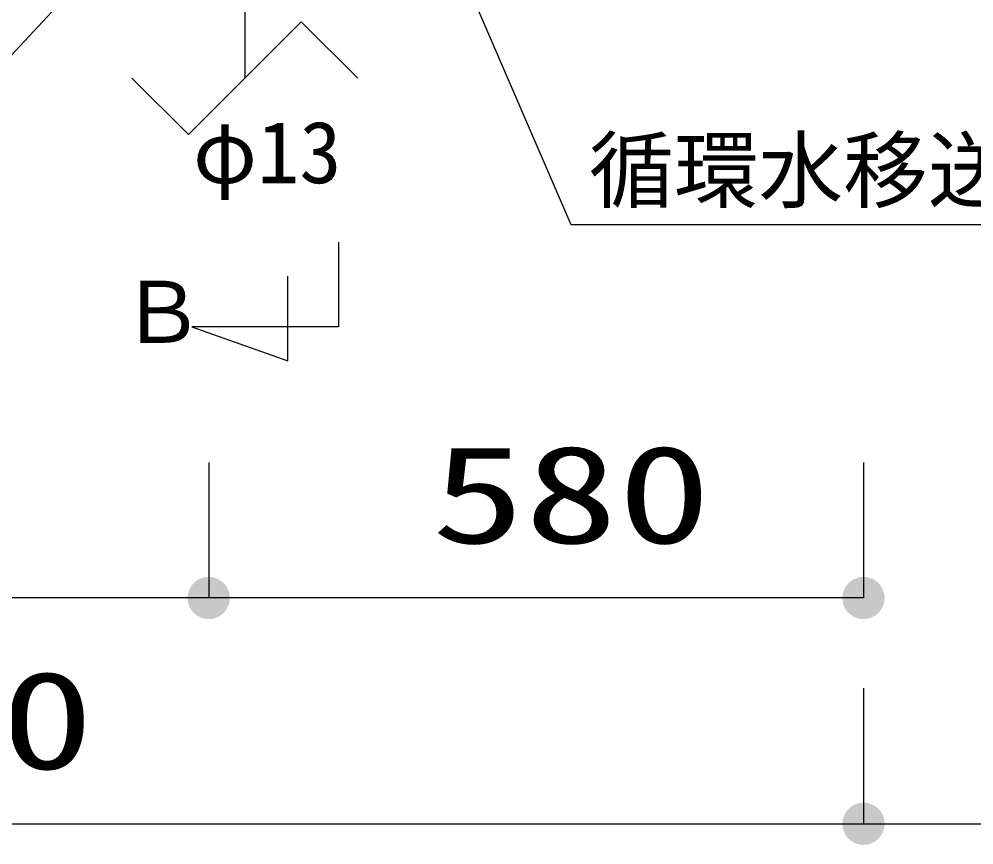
# Model space of a CAD drawing. Units: millimetres, scale not verified. Extents: x -9804 to 7514, y -6320 to 5758.
# Drawn here: x -5375 to -4529, y -236 to 496 of the extents above; entities that cross this region are included whole.
import ezdxf
from ezdxf.enums import TextEntityAlignment as Align

# ---------------------------------------------------------------- set-up
doc = ezdxf.new("R2010")
doc.units = ezdxf.units.MM
doc.header["$LTSCALE"] = 30
for name, color, linetype, lineweight in [('0-0_KUTAI', 4, 'Continuous', 25), ('0-1_KIKI', 3, 'Continuous', 25), ('0-4_W-PIPE', 7, 'Continuous', 25), ('0-6_SUNPO', 7, 'Continuous', 25), ('1-3_13', 3, 'Continuous', 25)]:
    doc.layers.add(name, color=color, linetype=linetype, lineweight=lineweight)
doc.styles.add('MS Gothic', font='')
doc.styles.add('ＭＳ ゴシック', font='')
doc.styles.get('MS Gothic').set_extended_font_data('MS Gothic')
doc.styles.get('ＭＳ ゴシック').set_extended_font_data('MS Gothic')

msp = doc.modelspace()

# ---------------------------------------------------------------- linework, layer by layer
at = {"layer": '0-0_KUTAI'}
msp.add_line((-5425.93, 415.91), (-5071.41, 796.93), dxfattribs=at)
msp.add_lwpolyline([(-4348.17, 313.52), (-4885.51, 313.52), (-5051.37, 697.46)], dxfattribs=at)
at = {"layer": '0-1_KIKI'}
msp.add_lwpolyline([(-5091.56, 297.95), (-5091.56, 222.95), (-5221.56, 222.95), (-5136.56, 192.95), (-5136.56, 267.95)], dxfattribs=at)
at = {"layer": '0-4_W-PIPE'}
for p, q in [((-5124.63, 493.38), (-5224.63, 393.38)), ((-5074.63, 443.38), (-5124.63, 493.38)), ((-5224.63, 393.38), (-5274.63, 443.38))]:
    msp.add_line(p, q, dxfattribs=at)
at = {"layer": '0-6_SUNPO', "color": 4}
for p, q in [((-5206.64, 102.86), (-5206.64, -17.14)), ((-5206.64, 102.86), (-5206.64, -17.14)), ((-4626.64, 102.86), (-4626.64, -17.14)), ((-5206.64, -17.14), (-6406.64, -17.14)), ((-4626.64, -17.14), (-5206.64, -17.14)), ((-4626.64, -97.14), (-4626.64, -217.14)), ((-4626.64, -97.14), (-4626.64, -217.14)), ((-6406.64, -217.14), (-4626.64, -217.14)), ((-4626.64, -217.14), (-4061.48, -217.14))]:
    msp.add_line(p, q, dxfattribs=at)
at = {"layer": '0-6_SUNPO'}
for points in [[(-5213.81, 0.18), (-5206.64, -17.14), (-5217.06, -1.55)], [(-5213.81, 0.18), (-5206.64, -17.14), (-5217.06, -1.55)], [(-5210.3, 1.25), (-5206.64, -17.14), (-5213.81, 0.18)], [(-5210.3, 1.25), (-5206.64, -17.14), (-5213.81, 0.18)], [(-5206.64, 1.61), (-5206.64, -17.14), (-5210.3, 1.25)], [(-5206.64, 1.61), (-5206.64, -17.14), (-5210.3, 1.25)], [(-5202.98, 1.25), (-5206.64, -17.14), (-5206.64, 1.61)], [(-5202.98, 1.25), (-5206.64, -17.14), (-5206.64, 1.61)], [(-5199.46, 0.18), (-5206.64, -17.14), (-5202.98, 1.25)], [(-5199.46, 0.18), (-5206.64, -17.14), (-5202.98, 1.25)], [(-5196.22, -1.55), (-5206.64, -17.14), (-5199.46, 0.18)], [(-5196.22, -1.55), (-5206.64, -17.14), (-5199.46, 0.18)], [(-4633.81, 0.18), (-4626.64, -17.14), (-4637.06, -1.55)], [(-4630.3, 1.25), (-4626.64, -17.14), (-4633.81, 0.18)], [(-4626.64, 1.61), (-4626.64, -17.14), (-4630.3, 1.25)], [(-4622.98, 1.25), (-4626.64, -17.14), (-4626.64, 1.61)], [(-4619.46, 0.18), (-4626.64, -17.14), (-4622.98, 1.25)], [(-4616.22, -1.55), (-4626.64, -17.14), (-4619.46, 0.18)], [(-5222.23, -6.72), (-5206.64, -17.14), (-5223.96, -9.96)], [(-5222.23, -6.72), (-5206.64, -17.14), (-5223.96, -9.96)], [(-5219.9, -3.88), (-5206.64, -17.14), (-5222.23, -6.72)], [(-5219.9, -3.88), (-5206.64, -17.14), (-5222.23, -6.72)], [(-5217.06, -1.55), (-5206.64, -17.14), (-5219.9, -3.88)], [(-5217.06, -1.55), (-5206.64, -17.14), (-5219.9, -3.88)], [(-5193.38, -3.88), (-5206.64, -17.14), (-5196.22, -1.55)], [(-5193.38, -3.88), (-5206.64, -17.14), (-5196.22, -1.55)], [(-5191.05, -6.72), (-5206.64, -17.14), (-5193.38, -3.88)], [(-5191.05, -6.72), (-5206.64, -17.14), (-5193.38, -3.88)], [(-5189.32, -9.96), (-5206.64, -17.14), (-5191.05, -6.72)], [(-5189.32, -9.96), (-5206.64, -17.14), (-5191.05, -6.72)], [(-4642.23, -6.72), (-4626.64, -17.14), (-4643.96, -9.96)], [(-4639.9, -3.88), (-4626.64, -17.14), (-4642.23, -6.72)], [(-4637.06, -1.55), (-4626.64, -17.14), (-4639.9, -3.88)], [(-4613.38, -3.88), (-4626.64, -17.14), (-4616.22, -1.55)], [(-4611.05, -6.72), (-4626.64, -17.14), (-4613.38, -3.88)], [(-4609.32, -9.96), (-4626.64, -17.14), (-4611.05, -6.72)], [(-5225.03, -13.48), (-5206.64, -17.14), (-5225.39, -17.14)], [(-5225.03, -13.48), (-5206.64, -17.14), (-5225.39, -17.14)], [(-5223.96, -9.96), (-5206.64, -17.14), (-5225.03, -13.48)], [(-5223.96, -9.96), (-5206.64, -17.14), (-5225.03, -13.48)], [(-5188.25, -13.48), (-5206.64, -17.14), (-5189.32, -9.96)], [(-5188.25, -13.48), (-5206.64, -17.14), (-5189.32, -9.96)], [(-5187.89, -17.14), (-5206.64, -17.14), (-5188.25, -13.48)], [(-5187.89, -17.14), (-5206.64, -17.14), (-5188.25, -13.48)], [(-4645.03, -13.48), (-4626.64, -17.14), (-4645.39, -17.14)], [(-4643.96, -9.96), (-4626.64, -17.14), (-4645.03, -13.48)], [(-4608.25, -13.48), (-4626.64, -17.14), (-4609.32, -9.96)], [(-4607.89, -17.14), (-4626.64, -17.14), (-4608.25, -13.48)], [(-5225.39, -17.14), (-5206.64, -17.14), (-5225.03, -20.8)], [(-5225.39, -17.14), (-5206.64, -17.14), (-5225.03, -20.8)], [(-5225.03, -20.8), (-5206.64, -17.14), (-5223.96, -24.31)], [(-5225.03, -20.8), (-5206.64, -17.14), (-5223.96, -24.31)], [(-5223.96, -24.31), (-5206.64, -17.14), (-5222.23, -27.55)], [(-5223.96, -24.31), (-5206.64, -17.14), (-5222.23, -27.55)], [(-5222.23, -27.55), (-5206.64, -17.14), (-5219.9, -30.4)], [(-5222.23, -27.55), (-5206.64, -17.14), (-5219.9, -30.4)], [(-5219.9, -30.4), (-5206.64, -17.14), (-5217.06, -32.73)], [(-5219.9, -30.4), (-5206.64, -17.14), (-5217.06, -32.73)], [(-5217.06, -32.73), (-5206.64, -17.14), (-5213.81, -34.46)], [(-5217.06, -32.73), (-5206.64, -17.14), (-5213.81, -34.46)], [(-5213.81, -34.46), (-5206.64, -17.14), (-5210.3, -35.53)], [(-5213.81, -34.46), (-5206.64, -17.14), (-5210.3, -35.53)], [(-5210.3, -35.53), (-5206.64, -17.14), (-5206.64, -35.89)], [(-5210.3, -35.53), (-5206.64, -17.14), (-5206.64, -35.89)], [(-5206.64, -35.89), (-5206.64, -17.14), (-5202.98, -35.53)], [(-5202.98, -35.53), (-5206.64, -17.14), (-5199.46, -34.46)], [(-5199.46, -34.46), (-5206.64, -17.14), (-5196.22, -32.73)], [(-5196.22, -32.73), (-5206.64, -17.14), (-5193.38, -30.4)], [(-5193.38, -30.4), (-5206.64, -17.14), (-5191.05, -27.55)], [(-5191.05, -27.55), (-5206.64, -17.14), (-5189.32, -24.31)], [(-5189.32, -24.31), (-5206.64, -17.14), (-5188.25, -20.8)], [(-5188.25, -20.8), (-5206.64, -17.14), (-5187.89, -17.14)], [(-5206.64, -35.89), (-5206.64, -17.14), (-5202.98, -35.53)], [(-5202.98, -35.53), (-5206.64, -17.14), (-5199.46, -34.46)], [(-5199.46, -34.46), (-5206.64, -17.14), (-5196.22, -32.73)], [(-5196.22, -32.73), (-5206.64, -17.14), (-5193.38, -30.4)], [(-5193.38, -30.4), (-5206.64, -17.14), (-5191.05, -27.55)], [(-5191.05, -27.55), (-5206.64, -17.14), (-5189.32, -24.31)], [(-5189.32, -24.31), (-5206.64, -17.14), (-5188.25, -20.8)], [(-5188.25, -20.8), (-5206.64, -17.14), (-5187.89, -17.14)], [(-4645.39, -17.14), (-4626.64, -17.14), (-4645.03, -20.8)], [(-4645.03, -20.8), (-4626.64, -17.14), (-4643.96, -24.31)], [(-4643.96, -24.31), (-4626.64, -17.14), (-4642.23, -27.55)], [(-4642.23, -27.55), (-4626.64, -17.14), (-4639.9, -30.4)], [(-4639.9, -30.4), (-4626.64, -17.14), (-4637.06, -32.73)], [(-4637.06, -32.73), (-4626.64, -17.14), (-4633.81, -34.46)], [(-4633.81, -34.46), (-4626.64, -17.14), (-4630.3, -35.53)], [(-4630.3, -35.53), (-4626.64, -17.14), (-4626.64, -35.89)], [(-4626.64, -35.89), (-4626.64, -17.14), (-4622.98, -35.53)], [(-4622.98, -35.53), (-4626.64, -17.14), (-4619.46, -34.46)], [(-4619.46, -34.46), (-4626.64, -17.14), (-4616.22, -32.73)], [(-4616.22, -32.73), (-4626.64, -17.14), (-4613.38, -30.4)], [(-4613.38, -30.4), (-4626.64, -17.14), (-4611.05, -27.55)], [(-4611.05, -27.55), (-4626.64, -17.14), (-4609.32, -24.31)], [(-4609.32, -24.31), (-4626.64, -17.14), (-4608.25, -20.8)], [(-4608.25, -20.8), (-4626.64, -17.14), (-4607.89, -17.14)], [(-4637.06, -201.55), (-4626.64, -217.14), (-4639.9, -203.88)], [(-4637.06, -201.55), (-4626.64, -217.14), (-4639.9, -203.88)], [(-4633.81, -199.82), (-4626.64, -217.14), (-4637.06, -201.55)], [(-4633.81, -199.82), (-4626.64, -217.14), (-4637.06, -201.55)], [(-4630.3, -198.75), (-4626.64, -217.14), (-4633.81, -199.82)], [(-4630.3, -198.75), (-4626.64, -217.14), (-4633.81, -199.82)], [(-4626.64, -198.39), (-4626.64, -217.14), (-4630.3, -198.75)], [(-4626.64, -198.39), (-4626.64, -217.14), (-4630.3, -198.75)], [(-4622.98, -198.75), (-4626.64, -217.14), (-4626.64, -198.39)], [(-4622.98, -198.75), (-4626.64, -217.14), (-4626.64, -198.39)], [(-4619.46, -199.82), (-4626.64, -217.14), (-4622.98, -198.75)], [(-4619.46, -199.82), (-4626.64, -217.14), (-4622.98, -198.75)], [(-4616.22, -201.55), (-4626.64, -217.14), (-4619.46, -199.82)], [(-4616.22, -201.55), (-4626.64, -217.14), (-4619.46, -199.82)], [(-4613.38, -203.88), (-4626.64, -217.14), (-4616.22, -201.55)], [(-4613.38, -203.88), (-4626.64, -217.14), (-4616.22, -201.55)], [(-4643.96, -209.96), (-4626.64, -217.14), (-4645.03, -213.48)], [(-4643.96, -209.96), (-4626.64, -217.14), (-4645.03, -213.48)], [(-4642.23, -206.72), (-4626.64, -217.14), (-4643.96, -209.96)], [(-4642.23, -206.72), (-4626.64, -217.14), (-4643.96, -209.96)], [(-4639.9, -203.88), (-4626.64, -217.14), (-4642.23, -206.72)], [(-4639.9, -203.88), (-4626.64, -217.14), (-4642.23, -206.72)], [(-4611.05, -206.72), (-4626.64, -217.14), (-4613.38, -203.88)], [(-4611.05, -206.72), (-4626.64, -217.14), (-4613.38, -203.88)], [(-4609.32, -209.96), (-4626.64, -217.14), (-4611.05, -206.72)], [(-4609.32, -209.96), (-4626.64, -217.14), (-4611.05, -206.72)], [(-4608.25, -213.48), (-4626.64, -217.14), (-4609.32, -209.96)], [(-4608.25, -213.48), (-4626.64, -217.14), (-4609.32, -209.96)], [(-4645.03, -213.48), (-4626.64, -217.14), (-4645.39, -217.14)], [(-4645.03, -213.48), (-4626.64, -217.14), (-4645.39, -217.14)], [(-4645.39, -217.14), (-4626.64, -217.14), (-4645.03, -220.8)], [(-4645.39, -217.14), (-4626.64, -217.14), (-4645.03, -220.8)], [(-4645.03, -220.8), (-4626.64, -217.14), (-4643.96, -224.31)], [(-4645.03, -220.8), (-4626.64, -217.14), (-4643.96, -224.31)], [(-4643.96, -224.31), (-4626.64, -217.14), (-4642.23, -227.55)], [(-4643.96, -224.31), (-4626.64, -217.14), (-4642.23, -227.55)], [(-4642.23, -227.55), (-4626.64, -217.14), (-4639.9, -230.4)], [(-4642.23, -227.55), (-4626.64, -217.14), (-4639.9, -230.4)], [(-4639.9, -230.4), (-4626.64, -217.14), (-4637.06, -232.73)], [(-4639.9, -230.4), (-4626.64, -217.14), (-4637.06, -232.73)], [(-4637.06, -232.73), (-4626.64, -217.14), (-4633.81, -234.46)], [(-4637.06, -232.73), (-4626.64, -217.14), (-4633.81, -234.46)], [(-4633.81, -234.46), (-4626.64, -217.14), (-4630.3, -235.53)], [(-4633.81, -234.46), (-4626.64, -217.14), (-4630.3, -235.53)], [(-4630.3, -235.53), (-4626.64, -217.14), (-4626.64, -235.89)], [(-4630.3, -235.53), (-4626.64, -217.14), (-4626.64, -235.89)], [(-4607.89, -217.14), (-4626.64, -217.14), (-4608.25, -213.48)], [(-4607.89, -217.14), (-4626.64, -217.14), (-4608.25, -213.48)], [(-4626.64, -235.89), (-4626.64, -217.14), (-4622.98, -235.53)], [(-4622.98, -235.53), (-4626.64, -217.14), (-4619.46, -234.46)], [(-4619.46, -234.46), (-4626.64, -217.14), (-4616.22, -232.73)], [(-4616.22, -232.73), (-4626.64, -217.14), (-4613.38, -230.4)], [(-4613.38, -230.4), (-4626.64, -217.14), (-4611.05, -227.55)], [(-4611.05, -227.55), (-4626.64, -217.14), (-4609.32, -224.31)], [(-4609.32, -224.31), (-4626.64, -217.14), (-4608.25, -220.8)], [(-4608.25, -220.8), (-4626.64, -217.14), (-4607.89, -217.14)], [(-4626.64, -235.89), (-4626.64, -217.14), (-4622.98, -235.53)], [(-4622.98, -235.53), (-4626.64, -217.14), (-4619.46, -234.46)], [(-4619.46, -234.46), (-4626.64, -217.14), (-4616.22, -232.73)], [(-4616.22, -232.73), (-4626.64, -217.14), (-4613.38, -230.4)], [(-4613.38, -230.4), (-4626.64, -217.14), (-4611.05, -227.55)], [(-4611.05, -227.55), (-4626.64, -217.14), (-4609.32, -224.31)], [(-4609.32, -224.31), (-4626.64, -217.14), (-4608.25, -220.8)], [(-4608.25, -220.8), (-4626.64, -217.14), (-4607.89, -217.14)]]:
    msp.add_solid(points, dxfattribs=at)
at = {"layer": '1-3_13', "color": 6}
msp.add_line((-5174.63, 643.6), (-5174.63, 443.38), dxfattribs=at)

# ---------------------------------------------------------------- texts
at = {"layer": '0-1_KIKI', "color": 4, "style": 'MS Gothic'}
for s, p in [('循環水移送装置', (-4869.73, 317.74)), ('Ｂ', (-5285.07, 192.32))]:
    msp.add_text(s, height=54.99, dxfattribs=at).set_placement(p, align=Align.BOTTOM_LEFT)
at = {"layer": '0-4_W-PIPE', "color": 4, "style": 'MS Gothic'}
msp.add_text('φ13', height=54.99, dxfattribs=at).set_placement((-5220.59, 333.79), align=Align.BOTTOM_LEFT)
at = {"layer": '0-6_SUNPO', "color": 3, "style": 'ＭＳ ゴシック', "width": 1.4}
for s, p in [('580', (-5009.21, 5.36)), ('1780', (-5638.35, -194.64))]:
    msp.add_text(s, height=86.59, dxfattribs=at).set_placement(p, align=Align.BOTTOM_LEFT)

doc.saveas('drawing.dxf')
